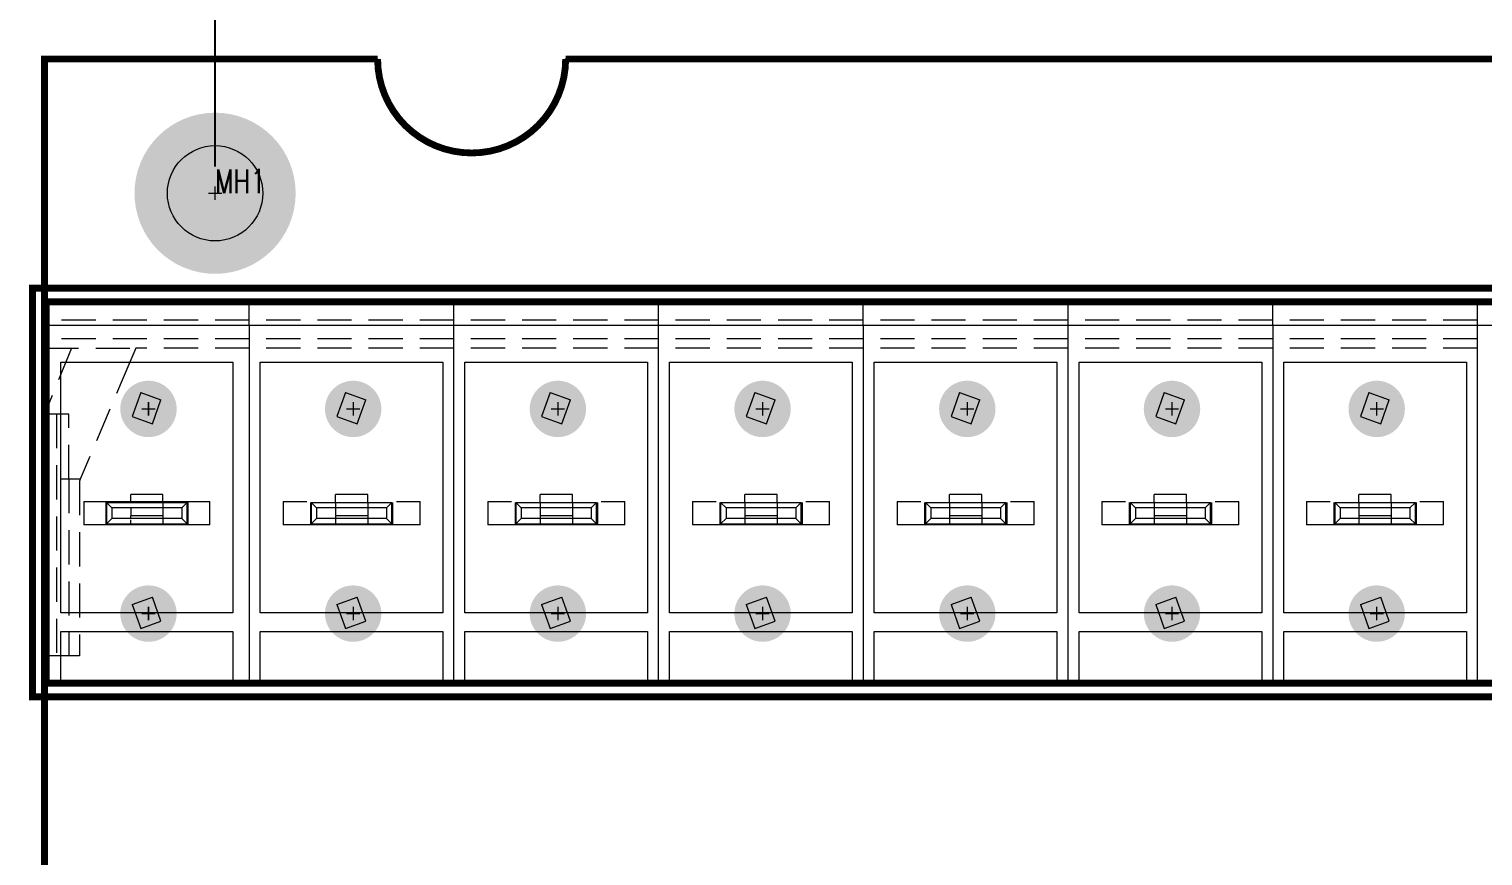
# Model space of a CAD drawing. Header units: millimetres. Extents: x 5 to 1395, y 5 to 415.
# Drawn here: x 962.7 to 1016.8, y 260.9 to 291.7 of the extents above; entities that cross this region are included whole.
import ezdxf

# ---------------------------------------------------------------- set-up
doc = ezdxf.new("R2010")
doc.units = ezdxf.units.MM
doc.header["$PDSIZE"] = -1
doc.linetypes.add('HIDDEN', pattern=[1.905, 1.27, -0.635])
for name, color, linetype in [('BOARD_OUTLINE_00', 2, 'Continuous'), ('DRIL_PLTE_THRU_01', 16, 'Continuous'), ('DRIL_PLTE_THRU_02', 146, 'Continuous'), ('DRIL_PLTE_THRU_03', 56, 'Continuous'), ('DRIL_PLTE_THRU_04', 216, 'Continuous'), ('DRIL_PLTE_THRU_05', 34, 'Continuous'), ('DRIL_PLTE_THRU_06', 96, 'Continuous'), ('DRIL_PLTE_THRU_07', 171, 'Continuous'), ('DRIL_PLTE_THRU_08', 176, 'Continuous'), ('DRIL_SYMBOL', 2, 'Continuous'), ('PADS_BOT', 5, 'Continuous'), ('PADS_INNER', 1, 'Continuous'), ('PADS_TOP', 1, 'Continuous'), ('PART_NAME_01', 1, 'Continuous'), ('PART_TOP_2DLINE_26', 5, 'Continuous'), ('PART_TOP_2DLINE_27', 5, 'Continuous')]:
    doc.layers.add(name, color=color, linetype=linetype)
doc.styles.add('W0$127', font='simplex', dxfattribs={"width": 0.75})
doc.dimstyles.new('ISO-25', dxfattribs={"dimtxt": 2.5, "dimasz": 2.5, "dimexe": 1.25, "dimexo": 0.625, "dimtad": 1, "dimtxsty": 'Standard', "dimcen": 2.5, "dimadec": 0, "dimazin": 0, "dimtfac": 1, "dimtmove": 0, "dimatfit": 3, "dimfxl": 0, "dimarcsym": 0})

# ---------------------------------------------------------------- blocks, each defined once
blk = doc.blocks.new('BOARD_30802')
at = {"layer": 'BOARD_OUTLINE_00', "const_width": 0.254}
blk.add_lwpolyline([(292.4, 279.4), (139.4, 279.4, -1), (132.4, 279.4), (19.4, 279.4, -1), (12.4, 279.4), (0, 279.4), (0, 218.93), (2, 218.93, -1), (2, 211.93), (0, 211.93), (0, 63), (2, 63, -1), (2, 56), (0, 56), (0, 0), (431.8, 0)], format="xyb", dxfattribs=at)
blk = doc.blocks.new('SMOOTH_0$254')
at = {"const_width": 0.127}
blk.add_lwpolyline([(-0.0635, 0, 1), (0.0635, 0, 1)], format="xyb", close=True, dxfattribs=at)
blk = doc.blocks.new('PART_BODY_TOP_13')
at = {"layer": 'PART_TOP_2DLINE_26', "const_width": 0.254}
blk.add_lwpolyline([(53.6702, -8.4836), (-54.0258, -8.4836), (-54.0258, 6.731), (53.6702, 6.731)], close=True, dxfattribs=at)
at = {"layer": 'PART_TOP_2DLINE_27', "const_width": 0.254}
blk.add_lwpolyline([(53.1622, -7.9756), (-53.5178, -7.9756), (-53.5178, 6.223), (53.1622, 6.223)], close=True, dxfattribs=at)
at = {"layer": 'PART_TOP_2DLINE_26'}
for p in [(53.6702, 6.731), (53.6702, -8.4836)]:
    blk.add_blockref('SMOOTH_0$254', p, dxfattribs=at)
at = {"layer": 'PART_TOP_2DLINE_27'}
for p in [(53.1622, 6.223), (53.1622, -7.9756)]:
    blk.add_blockref('SMOOTH_0$254', p, dxfattribs=at)
blk = doc.blocks.new('DRIL_SYMBOL_1$6')
at = {"layer": 'DRIL_SYMBOL', "const_width": 0.0508}
for points in [[(-0.254, 0), (0.254, 0)], [(0, -0.254), (0, 0.254)]]:
    blk.add_lwpolyline(points, dxfattribs=at)
blk = doc.blocks.new('DRIL_HOLE_1$6')
at = {"const_width": 0.8}
blk.add_lwpolyline([(-0.4, 0, 1), (0.4, 0, 1)], format="xyb", close=True, dxfattribs=at)
blk.add_blockref('DRIL_SYMBOL_1$6', (0, 0))
blk = doc.blocks.new('PAD_16')
at = {"const_width": 1.05}
blk.add_lwpolyline([(0, -0.525, 1), (0, 0.525, 1)], format="xyb", close=True, dxfattribs=at)
blk = doc.blocks.new('STK_TOP_89')
at = {"layer": 'DRIL_PLTE_THRU_01'}
blk.add_blockref('DRIL_HOLE_1$6', (0, 0), dxfattribs=at)
at = {"layer": 'DRIL_PLTE_THRU_02'}
blk.add_blockref('DRIL_HOLE_1$6', (0, 0), dxfattribs=at)
at = {"layer": 'DRIL_PLTE_THRU_03'}
blk.add_blockref('DRIL_HOLE_1$6', (0, 0), dxfattribs=at)
at = {"layer": 'DRIL_PLTE_THRU_04'}
blk.add_blockref('DRIL_HOLE_1$6', (0, 0), dxfattribs=at)
at = {"layer": 'DRIL_PLTE_THRU_05'}
blk.add_blockref('DRIL_HOLE_1$6', (0, 0), dxfattribs=at)
at = {"layer": 'DRIL_PLTE_THRU_06'}
blk.add_blockref('DRIL_HOLE_1$6', (0, 0), dxfattribs=at)
at = {"layer": 'DRIL_PLTE_THRU_07'}
blk.add_blockref('DRIL_HOLE_1$6', (0, 0), dxfattribs=at)
at = {"layer": 'DRIL_PLTE_THRU_08'}
blk.add_blockref('DRIL_HOLE_1$6', (0, 0), dxfattribs=at)
at = {"layer": 'PADS_BOT'}
blk.add_blockref('PAD_16', (0, 0), dxfattribs=at)
at = {"layer": 'PADS_INNER'}
blk.add_blockref('PAD_16', (0, 0), dxfattribs=at)
at = {"layer": 'PADS_TOP'}
blk.add_blockref('PAD_16', (0, 0), dxfattribs=at)
blk = doc.blocks.new('SYM_TOP_15')
for name, p in [('PART_BODY_TOP_13', (0, 0)), ('STK_TOP_89', (3.6322, 3.6322)), ('STK_TOP_89', (11.2522, 3.6322)), ('STK_TOP_89', (18.8722, 3.6322)), ('STK_TOP_89', (26.4922, 3.6322)), ('STK_TOP_89', (34.1122, 3.6322)), ('STK_TOP_89', (41.7322, 3.6322)), ('STK_TOP_89', (49.3522, 3.6322)), ('STK_TOP_89', (3.6322, -3.9878)), ('STK_TOP_89', (11.2522, -3.9878)), ('STK_TOP_89', (18.8722, -3.9878)), ('STK_TOP_89', (26.4922, -3.9878)), ('STK_TOP_89', (34.1122, -3.9878)), ('STK_TOP_89', (41.7322, -3.9878)), ('STK_TOP_89', (49.3522, -3.9878))]:
    blk.add_blockref(name, p)
blk = doc.blocks.new('PART_TOP_100')
blk.add_blockref('SYM_TOP_15', (0, 0))
blk = doc.blocks.new('DRIL_SYMBOL_3$5')
at = {"layer": 'DRIL_SYMBOL', "const_width": 0.0508}
for points in [[(-0.254, 0), (0.254, 0)], [(0, -0.254), (0, 0.254)]]:
    blk.add_lwpolyline(points, dxfattribs=at)
blk = doc.blocks.new('DRIL_HOLE_3$5')
at = {"const_width": 1.75}
blk.add_lwpolyline([(-0.875, 0, 1), (0.875, 0, 1)], format="xyb", close=True, dxfattribs=at)
blk.add_blockref('DRIL_SYMBOL_3$5', (0, 0))
blk = doc.blocks.new('PAD_26')
at = {"const_width": 3}
blk.add_lwpolyline([(0, -1.5, 1), (0, 1.5, 1)], format="xyb", close=True, dxfattribs=at)
blk = doc.blocks.new('STK_TOP_206')
at = {"layer": 'DRIL_PLTE_THRU_01'}
blk.add_blockref('DRIL_HOLE_3$5', (0, 0), dxfattribs=at)
at = {"layer": 'DRIL_PLTE_THRU_02'}
blk.add_blockref('DRIL_HOLE_3$5', (0, 0), dxfattribs=at)
at = {"layer": 'DRIL_PLTE_THRU_03'}
blk.add_blockref('DRIL_HOLE_3$5', (0, 0), dxfattribs=at)
at = {"layer": 'DRIL_PLTE_THRU_04'}
blk.add_blockref('DRIL_HOLE_3$5', (0, 0), dxfattribs=at)
at = {"layer": 'DRIL_PLTE_THRU_05'}
blk.add_blockref('DRIL_HOLE_3$5', (0, 0), dxfattribs=at)
at = {"layer": 'DRIL_PLTE_THRU_06'}
blk.add_blockref('DRIL_HOLE_3$5', (0, 0), dxfattribs=at)
at = {"layer": 'DRIL_PLTE_THRU_07'}
blk.add_blockref('DRIL_HOLE_3$5', (0, 0), dxfattribs=at)
at = {"layer": 'DRIL_PLTE_THRU_08'}
blk.add_blockref('DRIL_HOLE_3$5', (0, 0), dxfattribs=at)
at = {"layer": 'PADS_BOT'}
blk.add_blockref('PAD_26', (0, 0), dxfattribs=at)
at = {"layer": 'PADS_INNER'}
blk.add_blockref('PAD_26', (0, 0), dxfattribs=at)
at = {"layer": 'PADS_TOP'}
blk.add_blockref('PAD_26', (0, 0), dxfattribs=at)
blk = doc.blocks.new('SYM_TOP_19')
blk.add_blockref('STK_TOP_206', (0, 0))
blk = doc.blocks.new('PART_TOP_351')
blk.add_blockref('SYM_TOP_19', (0, 0))
at = {"layer": 'PART_NAME_01', "style": 'W0$127', "width": 0.75}
blk.add_text('MH1', height=0.889, dxfattribs=at).set_placement((0, 0))
blk = doc.blocks.new('q')
for name, p in [('BOARD_30802', (963.245, 11.209)), ('PART_TOP_351', (969.595, 285.609))]:
    blk.add_blockref(name, p)
at = {"rotation": 180}
blk.add_blockref('PART_TOP_100', (1016.468, 273.592), dxfattribs=at)
blk = doc.blocks.new('*D230')
at = {"color": 0, "lineweight": -2}
for p, q in [((969.595, 286.609), (969.595, 307.072)), ((1257.145, 291.679), (1257.145, 307.072)), ((972.897, 306.072), (1253.843, 306.072))]:
    blk.add_line(p, q, dxfattribs=at)
at = {"color": 0}
for points in [[(972.897, 306.622), (972.897, 305.521), (969.595, 306.072)], [(1253.843, 306.622), (1253.843, 305.521), (1257.145, 306.072)]]:
    blk.add_solid(points, dxfattribs=at)
at = {"layer": 'Defpoints', "color": 0}
for p in [(1257.145, 306.072), (1257.145, 290.679), (969.595, 285.609)]:
    blk.add_point(p, dxfattribs=at)
at = {"color": 0, "insert": (1113.37, 309.637), "char_height": 3.5, "attachment_point": 5}
blk.add_mtext('287,550', dxfattribs=at)
blk = doc.blocks.new('*D231')
at = {"color": 0, "lineweight": -2}
for p, q in [((969.595, 286.609), (969.595, 323.77)), ((1257.145, 181.679), (1257.145, 323.77)), ((1253.843, 322.77), (972.897, 322.77))]:
    blk.add_line(p, q, dxfattribs=at)
at = {"color": 0}
for points in [[(972.897, 323.321), (972.897, 322.22), (969.595, 322.77)], [(1253.843, 323.321), (1253.843, 322.22), (1257.145, 322.77)]]:
    blk.add_solid(points, dxfattribs=at)
at = {"layer": 'Defpoints', "color": 0}
for p in [(969.595, 322.77), (969.595, 285.609), (1257.145, 180.679)]:
    blk.add_point(p, dxfattribs=at)
at = {"color": 0, "insert": (1113.37, 326.336), "char_height": 3.5, "attachment_point": 5}
blk.add_mtext('287,550', dxfattribs=at)

msp = doc.modelspace()

# ---------------------------------------------------------------- linework, layer by layer
at = {"color": 7, "linetype": 'Continuous', "lineweight": 15}
for p, q in [((975.6455, 290.6088), (963.2448, 290.6088)), ((963.2448, 290.6088), (963.2448, 281.5888)), ((1095.6455, 290.6088), (982.6441, 290.6088)), ((963.2448, 281.5888), (970.8648, 281.5888)), ((963.2448, 280.6888), (963.2448, 281.5888)), ((970.8648, 281.5888), (978.4848, 281.5888)), ((970.8648, 280.6888), (970.8648, 281.5888)), ((978.4848, 280.6888), (978.4848, 281.5888)), ((978.4848, 281.5888), (986.1048, 281.5888)), ((986.1048, 280.6888), (986.1048, 281.5888)), ((986.1048, 281.5888), (993.7248, 281.5888)), ((993.7248, 281.5888), (1001.3448, 281.5888)), ((993.7248, 280.6888), (993.7248, 281.5888)), ((1001.3448, 280.6888), (1001.3448, 281.5888)), ((1001.3448, 281.5888), (1008.9648, 281.5888)), ((1008.9648, 281.5888), (1016.5848, 281.5888)), ((1008.9648, 280.6888), (1008.9648, 281.5888)), ((1016.5848, 280.6888), (1016.5848, 281.5888)), ((1016.5848, 281.5888), (1024.2048, 281.5888)), ((970.8648, 280.6888), (963.2448, 280.6888)), ((963.2448, 280.6888), (963.2448, 267.3888)), ((970.8648, 280.6888), (970.8648, 267.3888)), ((978.4848, 280.6888), (970.8648, 280.6888)), ((978.4848, 267.3888), (978.4848, 280.6888)), ((986.1048, 280.6888), (978.4848, 280.6888)), ((986.1048, 267.3888), (986.1048, 280.6888)), ((993.7248, 280.6888), (986.1048, 280.6888)), ((1001.3448, 280.6888), (993.7248, 280.6888)), ((993.7248, 280.6888), (993.7248, 267.3888)), ((1001.3448, 267.3888), (1001.3448, 280.6888)), ((1008.9648, 280.6888), (1001.3448, 280.6888)), ((1008.9648, 280.6888), (1008.9648, 267.3888)), ((1016.5848, 280.6888), (1008.9648, 280.6888)), ((1016.5848, 267.3888), (1016.5848, 280.6888)), ((1024.2048, 280.6888), (1016.5848, 280.6888)), ((963.8548, 279.3188), (970.2548, 279.3188)), ((963.8548, 269.9888), (963.8548, 279.3188)), ((970.2548, 279.3188), (970.2548, 269.9888)), ((971.2748, 269.9888), (971.2748, 279.3188)), ((971.2748, 279.3188), (978.0748, 279.3188)), ((978.0748, 279.3188), (978.0748, 269.9888)), ((978.8948, 269.9888), (978.8948, 279.3188)), ((978.8948, 279.3188), (985.6948, 279.3188)), ((985.6948, 279.3188), (985.6948, 269.9888)), ((986.5148, 279.3188), (993.3148, 279.3188)), ((986.5148, 269.9888), (986.5148, 279.3188)), ((993.3148, 279.3188), (993.3148, 269.9888)), ((994.1348, 279.3188), (1000.9348, 279.3188)), ((994.1348, 269.9888), (994.1348, 279.3188)), ((1000.9348, 279.3188), (1000.9348, 269.9888)), ((1001.7548, 279.3188), (1008.5548, 279.3188)), ((1001.7548, 269.9888), (1001.7548, 279.3188)), ((1008.5548, 279.3188), (1008.5548, 269.9888)), ((1009.3748, 279.3188), (1016.1748, 279.3188)), ((1009.3748, 269.9888), (1009.3748, 279.3188)), ((1016.1748, 279.3188), (1016.1748, 269.9888)), ((967.6548, 274.398), (966.4548, 274.398)), ((966.4548, 274.0988), (966.4548, 274.398)), ((967.6548, 274.0988), (967.6548, 274.398)), ((975.2748, 274.398), (974.0748, 274.398)), ((974.0748, 274.0988), (974.0748, 274.398)), ((975.2748, 274.0988), (975.2748, 274.398)), ((982.8948, 274.398), (981.6948, 274.398)), ((981.6948, 274.0988), (981.6948, 274.398)), ((982.8948, 274.0988), (982.8948, 274.398)), ((990.5148, 274.398), (989.3148, 274.398)), ((989.3148, 274.0988), (989.3148, 274.398)), ((990.5148, 274.0988), (990.5148, 274.398)), ((998.1348, 274.398), (996.9348, 274.398)), ((996.9348, 274.0988), (996.9348, 274.398)), ((998.1348, 274.0988), (998.1348, 274.398)), ((1005.7548, 274.398), (1004.5548, 274.398)), ((1004.5548, 274.0988), (1004.5548, 274.398)), ((1005.7548, 274.0988), (1005.7548, 274.398)), ((1013.3748, 274.398), (1012.1748, 274.398)), ((1012.1748, 274.0988), (1012.1748, 274.398)), ((1013.3748, 274.0988), (1013.3748, 274.398)), ((964.7048, 274.1388), (966.4548, 274.1388)), ((964.7048, 274.1388), (964.7048, 273.2588)), ((965.5248, 274.0988), (965.5248, 273.2988)), ((965.5548, 274.0988), (965.5248, 274.0988)), ((965.7548, 273.8988), (965.5548, 274.0988)), ((965.5548, 274.0988), (968.5548, 274.0988)), ((965.5548, 274.0988), (965.5548, 273.2988)), ((968.3548, 273.8988), (965.7548, 273.8988)), ((965.7548, 273.8988), (965.7548, 273.4988)), ((967.6548, 274.1388), (969.4048, 274.1388)), ((968.5548, 274.0988), (968.3548, 273.8988)), ((968.3548, 273.8988), (968.3548, 273.4988)), ((968.5548, 273.2988), (968.5548, 274.0988)), ((968.5548, 274.0988), (968.5848, 274.0988)), ((968.5848, 274.0988), (968.5848, 273.2988)), ((969.4048, 273.2588), (969.4048, 274.1388)), ((972.1248, 274.1388), (973.0044, 274.1388)), ((972.1248, 274.1388), (972.1248, 273.2588)), ((973.1448, 274.0988), (973.1448, 273.2988)), ((973.3748, 273.8988), (973.1748, 274.0988)), ((973.1748, 274.0988), (976.1748, 274.0988)), ((973.1748, 274.0988), (973.1748, 273.2988)), ((975.9748, 273.8988), (973.3748, 273.8988)), ((973.3748, 273.8988), (973.3748, 273.4988)), ((976.1748, 274.0988), (975.9748, 273.8988)), ((975.9748, 273.8988), (975.9748, 273.4988)), ((976.1748, 273.2988), (976.1748, 274.0988)), ((976.2048, 274.0988), (976.2048, 273.2988)), ((976.3452, 274.1388), (977.2248, 274.1388)), ((977.2248, 273.2588), (977.2248, 274.1388)), ((979.7448, 274.1388), (980.6244, 274.1388)), ((979.7448, 274.1388), (979.7448, 273.2588)), ((980.7648, 274.0988), (980.7648, 273.2988)), ((980.9948, 273.8988), (980.7948, 274.0988)), ((980.7948, 274.0988), (983.7948, 274.0988)), ((980.7948, 274.0988), (980.7948, 273.2988)), ((983.5948, 273.8988), (980.9948, 273.8988)), ((980.9948, 273.8988), (980.9948, 273.4988)), ((983.7948, 274.0988), (983.5948, 273.8988)), ((983.5948, 273.8988), (983.5948, 273.4988)), ((983.7948, 273.2988), (983.7948, 274.0988)), ((983.8248, 274.0988), (983.8248, 273.2988)), ((983.9652, 274.1388), (984.8448, 274.1388)), ((984.8448, 273.2588), (984.8448, 274.1388)), ((987.3648, 274.1388), (988.2444, 274.1388)), ((987.3648, 274.1388), (987.3648, 273.2588)), ((988.3848, 274.0988), (988.3848, 273.2988)), ((988.6148, 273.8988), (988.4148, 274.0988)), ((988.4148, 274.0988), (991.4148, 274.0988)), ((988.4148, 274.0988), (988.4148, 273.2988)), ((991.2148, 273.8988), (988.6148, 273.8988)), ((988.6148, 273.8988), (988.6148, 273.4988)), ((991.4148, 274.0988), (991.2148, 273.8988)), ((991.2148, 273.8988), (991.2148, 273.4988)), ((991.4148, 273.2988), (991.4148, 274.0988)), ((991.4448, 274.0988), (991.4448, 273.2988)), ((991.5852, 274.1388), (992.4648, 274.1388)), ((992.4648, 273.2588), (992.4648, 274.1388)), ((994.9848, 274.1388), (995.8644, 274.1388)), ((994.9848, 274.1388), (994.9848, 273.2588)), ((996.0048, 274.0988), (996.0048, 273.2988)), ((996.2348, 273.8988), (996.0348, 274.0988)), ((996.0348, 274.0988), (999.0348, 274.0988)), ((996.0348, 274.0988), (996.0348, 273.2988)), ((998.8348, 273.8988), (996.2348, 273.8988)), ((996.2348, 273.8988), (996.2348, 273.4988)), ((999.0348, 274.0988), (998.8348, 273.8988)), ((998.8348, 273.8988), (998.8348, 273.4988)), ((999.0348, 273.2988), (999.0348, 274.0988)), ((999.0648, 274.0988), (999.0648, 273.2988)), ((999.2052, 274.1388), (1000.0848, 274.1388)), ((1000.0848, 273.2588), (1000.0848, 274.1388)), ((1002.6048, 274.1388), (1003.4844, 274.1388)), ((1002.6048, 274.1388), (1002.6048, 273.2588)), ((1003.6248, 274.0988), (1003.6248, 273.2988)), ((1003.8548, 273.8988), (1003.6548, 274.0988)), ((1003.6548, 274.0988), (1006.6548, 274.0988)), ((1003.6548, 274.0988), (1003.6548, 273.2988)), ((1006.4548, 273.8988), (1003.8548, 273.8988)), ((1003.8548, 273.8988), (1003.8548, 273.4988)), ((1006.6548, 274.0988), (1006.4548, 273.8988)), ((1006.4548, 273.8988), (1006.4548, 273.4988)), ((1006.6548, 273.2988), (1006.6548, 274.0988)), ((1006.6848, 274.0988), (1006.6848, 273.2988)), ((1006.8252, 274.1388), (1007.7048, 274.1388)), ((1007.7048, 273.2588), (1007.7048, 274.1388)), ((1010.2248, 274.1388), (1011.1044, 274.1388)), ((1010.2248, 274.1388), (1010.2248, 273.2588)), ((1011.2448, 274.0988), (1011.2448, 273.2988)), ((1011.4748, 273.8988), (1011.2748, 274.0988)), ((1011.2748, 274.0988), (1014.2748, 274.0988)), ((1011.2748, 274.0988), (1011.2748, 273.2988)), ((1014.0748, 273.8988), (1011.4748, 273.8988)), ((1011.4748, 273.8988), (1011.4748, 273.4988)), ((1014.2748, 274.0988), (1014.0748, 273.8988)), ((1014.0748, 273.8988), (1014.0748, 273.4988)), ((1014.2748, 273.2988), (1014.2748, 274.0988)), ((1014.3048, 274.0988), (1014.3048, 273.2988)), ((1014.4452, 274.1388), (1015.3248, 274.1388)), ((1015.3248, 273.2588), (1015.3248, 274.1388)), ((965.7548, 273.4988), (965.5548, 273.2988)), ((968.3548, 273.4988), (965.7548, 273.4988)), ((968.5548, 273.2988), (968.3548, 273.4988)), ((973.3748, 273.4988), (973.1748, 273.2988)), ((975.9748, 273.4988), (973.3748, 273.4988)), ((976.1748, 273.2988), (975.9748, 273.4988)), ((980.9948, 273.4988), (980.7948, 273.2988)), ((983.5948, 273.4988), (980.9948, 273.4988)), ((983.7948, 273.2988), (983.5948, 273.4988)), ((988.6148, 273.4988), (988.4148, 273.2988)), ((991.2148, 273.4988), (988.6148, 273.4988)), ((991.4148, 273.2988), (991.2148, 273.4988)), ((996.2348, 273.4988), (996.0348, 273.2988)), ((998.8348, 273.4988), (996.2348, 273.4988)), ((999.0348, 273.2988), (998.8348, 273.4988)), ((1003.8548, 273.4988), (1003.6548, 273.2988)), ((1006.4548, 273.4988), (1003.8548, 273.4988)), ((1006.6548, 273.2988), (1006.4548, 273.4988)), ((1011.4748, 273.4988), (1011.2748, 273.2988)), ((1014.0748, 273.4988), (1011.4748, 273.4988)), ((1014.2748, 273.2988), (1014.0748, 273.4988)), ((969.4048, 273.2588), (964.7048, 273.2588)), ((965.5248, 273.2988), (965.5548, 273.2988)), ((965.5548, 273.2988), (968.5548, 273.2988)), ((968.5548, 273.2988), (968.5848, 273.2988)), ((977.2248, 273.2588), (972.1248, 273.2588)), ((973.1448, 273.2988), (973.1748, 273.2988)), ((973.1748, 273.2988), (976.1748, 273.2988)), ((976.1748, 273.2988), (976.2048, 273.2988)), ((984.8448, 273.2588), (979.7448, 273.2588)), ((980.7648, 273.2988), (980.7948, 273.2988)), ((980.7948, 273.2988), (983.7948, 273.2988)), ((983.7948, 273.2988), (983.8248, 273.2988)), ((992.4648, 273.2588), (987.3648, 273.2588)), ((988.3848, 273.2988), (988.4148, 273.2988)), ((988.4148, 273.2988), (991.4148, 273.2988)), ((991.4148, 273.2988), (991.4448, 273.2988)), ((1000.0848, 273.2588), (994.9848, 273.2588)), ((996.0048, 273.2988), (996.0348, 273.2988)), ((996.0348, 273.2988), (999.0348, 273.2988)), ((999.0348, 273.2988), (999.0648, 273.2988)), ((1007.7048, 273.2588), (1002.6048, 273.2588)), ((1003.6248, 273.2988), (1003.6548, 273.2988)), ((1003.6548, 273.2988), (1006.6548, 273.2988)), ((1006.6548, 273.2988), (1006.6848, 273.2988)), ((1015.3248, 273.2588), (1010.2248, 273.2588)), ((1011.2448, 273.2988), (1011.2748, 273.2988)), ((1011.2748, 273.2988), (1014.2748, 273.2988)), ((1014.2748, 273.2988), (1014.3048, 273.2988)), ((970.2548, 269.9888), (963.8548, 269.9888)), ((978.0748, 269.9888), (971.2748, 269.9888)), ((985.6948, 269.9888), (978.8948, 269.9888)), ((993.3148, 269.9888), (986.5148, 269.9888)), ((1000.9348, 269.9888), (994.1348, 269.9888)), ((1008.5548, 269.9888), (1001.7548, 269.9888)), ((1016.1748, 269.9888), (1009.3748, 269.9888)), ((963.8548, 269.2888), (970.2548, 269.2888)), ((963.8548, 267.3888), (963.8548, 269.2888)), ((970.2548, 269.2888), (970.2548, 267.3888)), ((971.2748, 267.3888), (971.2748, 269.2888)), ((971.2748, 269.2888), (978.0748, 269.2888)), ((978.0748, 269.2888), (978.0748, 267.3888)), ((978.8948, 267.3888), (978.8948, 269.2888)), ((978.8948, 269.2888), (985.6948, 269.2888)), ((985.6948, 269.2888), (985.6948, 267.3888)), ((986.5148, 269.2888), (993.3148, 269.2888)), ((986.5148, 267.3888), (986.5148, 269.2888)), ((993.3148, 269.2888), (993.3148, 267.3888)), ((994.1348, 269.2888), (1000.9348, 269.2888)), ((994.1348, 267.3888), (994.1348, 269.2888)), ((1000.9348, 269.2888), (1000.9348, 267.3888)), ((1001.7548, 269.2888), (1008.5548, 269.2888)), ((1001.7548, 267.3888), (1001.7548, 269.2888)), ((1008.5548, 269.2888), (1008.5548, 267.3888)), ((1009.3748, 269.2888), (1016.1748, 269.2888)), ((1009.3748, 267.3888), (1009.3748, 269.2888)), ((1016.1748, 269.2888), (1016.1748, 267.3888)), ((963.2448, 267.3888), (963.8548, 267.3888)), ((963.2448, 267.3888), (963.2448, 230.1388)), ((970.2548, 267.3888), (963.8548, 267.3888)), ((970.2548, 267.3888), (970.8648, 267.3888)), ((970.8648, 267.3888), (971.2748, 267.3888)), ((978.0748, 267.3888), (971.2748, 267.3888)), ((978.0748, 267.3888), (978.4848, 267.3888)), ((978.4848, 267.3888), (978.8948, 267.3888)), ((985.6948, 267.3888), (978.8948, 267.3888)), ((985.6948, 267.3888), (986.1048, 267.3888)), ((986.1048, 267.3888), (986.5148, 267.3888)), ((993.3148, 267.3888), (986.5148, 267.3888)), ((993.3148, 267.3888), (993.7248, 267.3888)), ((993.7248, 267.3888), (994.1348, 267.3888)), ((1000.9348, 267.3888), (994.1348, 267.3888)), ((1000.9348, 267.3888), (1001.3448, 267.3888)), ((1001.3448, 267.3888), (1001.7548, 267.3888)), ((1008.5548, 267.3888), (1001.7548, 267.3888)), ((1008.5548, 267.3888), (1008.9648, 267.3888)), ((1008.9648, 267.3888), (1009.3748, 267.3888)), ((1016.1748, 267.3888), (1009.3748, 267.3888)), ((1016.1748, 267.3888), (1016.5848, 267.3888)), ((1016.5848, 267.3888), (1016.9948, 267.3888))]:
    msp.add_line(p, q, dxfattribs=at)
at = {"color": 7, "linetype": 'HIDDEN', "lineweight": 0}
for p, q in [((970.8648, 280.8888), (963.2448, 280.8888)), ((978.4848, 280.8888), (970.8648, 280.8888)), ((986.1048, 280.8888), (978.4848, 280.8888)), ((993.7248, 280.8888), (986.1048, 280.8888)), ((1001.3448, 280.8888), (993.7248, 280.8888)), ((1008.9648, 280.8888), (1001.3448, 280.8888)), ((1016.5848, 280.8888), (1008.9648, 280.8888)), ((1024.2048, 280.8888), (1016.5848, 280.8888)), ((970.8648, 280.1888), (963.2448, 280.1888)), ((963.2448, 279.8388), (966.6448, 279.8388)), ((964.2448, 279.8388), (963.2448, 277.3888)), ((966.6448, 279.8388), (966.4241, 279.3188)), ((970.8648, 279.8388), (966.6448, 279.8388)), ((978.4848, 280.1888), (970.8648, 280.1888)), ((978.4848, 279.8388), (970.8648, 279.8388)), ((986.1048, 280.1888), (978.4848, 280.1888)), ((986.1048, 279.8388), (978.4848, 279.8388)), ((993.7248, 280.1888), (986.1048, 280.1888)), ((993.7248, 279.8388), (986.1048, 279.8388)), ((1001.3448, 280.1888), (993.7248, 280.1888)), ((1001.3448, 279.8388), (993.7248, 279.8388)), ((1008.9648, 280.1888), (1001.3448, 280.1888)), ((1008.9648, 279.8388), (1001.3448, 279.8388)), ((1016.5848, 280.1888), (1008.9648, 280.1888)), ((1016.5848, 279.8388), (1008.9648, 279.8388)), ((1024.2048, 280.1888), (1016.5848, 280.1888)), ((1024.2048, 279.8388), (1016.5848, 279.8388)), ((966.4241, 279.3188), (964.5776, 274.9688)), ((966.8271, 278.1895), (966.51, 277.294)), ((966.8271, 278.1895), (967.5812, 277.9224)), ((974.4471, 278.1895), (974.13, 277.294)), ((974.4471, 278.1895), (975.2012, 277.9224)), ((982.0671, 278.1895), (981.75, 277.294)), ((982.0671, 278.1895), (982.8212, 277.9224)), ((989.6871, 278.1895), (989.37, 277.294)), ((989.6871, 278.1895), (990.4412, 277.9224)), ((997.3071, 278.1895), (996.99, 277.294)), ((997.3071, 278.1895), (998.0612, 277.9224)), ((1004.9271, 278.1895), (1004.61, 277.294)), ((1004.9271, 278.1895), (1005.6812, 277.9224)), ((1012.5471, 278.1895), (1012.23, 277.294)), ((1012.5471, 278.1895), (1013.3012, 277.9224)), ((967.2641, 277.0269), (967.5812, 277.9224)), ((974.8841, 277.0269), (975.2012, 277.9224)), ((982.5041, 277.0269), (982.8212, 277.9224)), ((990.1241, 277.0269), (990.4412, 277.9224)), ((997.7441, 277.0269), (998.0612, 277.9224)), ((1005.3641, 277.0269), (1005.6812, 277.9224)), ((1012.9841, 277.0269), (1013.3012, 277.9224)), ((963.8548, 277.3888), (963.2448, 277.3888)), ((963.6948, 277.3888), (963.6948, 268.3888)), ((964.1448, 277.3888), (963.8548, 277.3888)), ((964.1448, 274.9688), (964.1448, 277.3888)), ((966.51, 277.294), (967.2641, 277.0269)), ((974.13, 277.294), (974.8841, 277.0269)), ((981.75, 277.294), (982.5041, 277.0269)), ((989.37, 277.294), (990.1241, 277.0269)), ((996.99, 277.294), (997.7441, 277.0269)), ((1004.61, 277.294), (1005.3641, 277.0269)), ((1012.23, 277.294), (1012.9841, 277.0269)), ((964.1448, 274.9688), (963.8548, 274.9688)), ((964.1448, 274.9688), (964.1448, 268.3888)), ((964.5776, 274.9688), (964.1448, 274.9688)), ((964.5776, 274.9688), (964.5448, 274.8915)), ((964.5448, 274.8915), (964.5448, 268.3888)), ((966.4548, 274.1388), (967.6548, 274.1388)), ((966.4548, 273.8838), (966.4548, 273.5988)), ((967.6548, 274.0988), (967.6548, 273.2988)), ((974.0748, 274.0988), (974.0748, 273.2988)), ((975.2748, 274.0988), (975.2748, 273.2988)), ((981.6948, 274.0988), (981.6948, 273.2988)), ((982.8948, 274.0988), (982.8948, 273.2988)), ((989.3148, 274.0988), (989.3148, 273.2988)), ((990.5148, 274.0988), (990.5148, 273.2988)), ((996.9348, 274.0988), (996.9348, 273.2988)), ((998.1348, 274.0988), (998.1348, 273.2988)), ((1004.5548, 274.0988), (1004.5548, 273.2988)), ((1005.7548, 274.0988), (1005.7548, 273.2988)), ((1012.1748, 274.0988), (1012.1748, 273.2988)), ((1013.3748, 274.0988), (1013.3748, 273.2988)), ((967.6548, 273.5988), (966.4548, 273.5988)), ((966.4548, 273.4192), (966.4548, 273.4567)), ((966.4548, 273.2988), (966.4548, 273.4192)), ((975.2748, 273.5988), (974.0748, 273.5988)), ((982.8948, 273.5988), (981.6948, 273.5988)), ((990.5148, 273.5988), (989.3148, 273.5988)), ((998.1348, 273.5988), (996.9348, 273.5988)), ((1005.7548, 273.5988), (1004.5548, 273.5988)), ((1013.3748, 273.5988), (1012.1748, 273.5988)), ((966.51, 270.3036), (967.2641, 270.5706)), ((966.51, 270.3036), (966.8271, 269.4081)), ((967.5812, 269.6751), (967.2641, 270.5706)), ((974.13, 270.3036), (974.8841, 270.5706)), ((974.13, 270.3036), (974.4471, 269.4081)), ((975.2012, 269.6751), (974.8841, 270.5706)), ((981.75, 270.3036), (982.5041, 270.5706)), ((981.75, 270.3036), (982.0671, 269.4081)), ((982.8212, 269.6751), (982.5041, 270.5706)), ((989.37, 270.3036), (990.1241, 270.5706)), ((989.37, 270.3036), (989.6871, 269.4081)), ((990.4412, 269.6751), (990.1241, 270.5706)), ((996.99, 270.3036), (997.7441, 270.5706)), ((996.99, 270.3036), (997.3071, 269.4081)), ((998.0612, 269.6751), (997.7441, 270.5706)), ((1004.61, 270.3036), (1005.3641, 270.5706)), ((1004.61, 270.3036), (1004.9271, 269.4081)), ((1005.6812, 269.6751), (1005.3641, 270.5706)), ((1012.23, 270.3036), (1012.9841, 270.5706)), ((1012.23, 270.3036), (1012.5471, 269.4081)), ((1013.3012, 269.6751), (1012.9841, 270.5706)), ((966.8271, 269.4081), (967.5812, 269.6751)), ((974.4471, 269.4081), (975.2012, 269.6751)), ((982.0671, 269.4081), (982.8212, 269.6751)), ((989.6871, 269.4081), (990.4412, 269.6751)), ((997.3071, 269.4081), (998.0612, 269.6751)), ((1004.9271, 269.4081), (1005.6812, 269.6751)), ((1012.5471, 269.4081), (1013.3012, 269.6751)), ((963.6948, 268.3888), (963.2448, 268.3888)), ((964.1448, 268.3888), (963.6948, 268.3888)), ((964.5448, 268.3888), (964.1448, 268.3888))]:
    msp.add_line(p, q, dxfattribs=at)
at = {"color": 7, "linetype": 'HIDDEN', "lineweight": 0, "flags": 128}
for points in [[(968.5548, 274.0988), (968.5548, 274.0988)], [(974.0748, 274.0988), (974.0748, 274.0988)], [(975.2748, 274.0988), (975.2748, 274.0988)], [(976.1748, 274.0988), (976.1748, 274.0988)], [(981.6948, 274.0988), (981.6948, 274.0988)], [(982.8948, 274.0988), (982.8948, 274.0988)], [(983.7948, 274.0988), (983.7948, 274.0988)], [(989.3148, 274.0988), (989.3148, 274.0988)], [(990.5148, 274.0988), (990.5148, 274.0988)], [(991.4148, 274.0988), (991.4148, 274.0988)], [(996.9348, 274.0988), (996.9348, 274.0988)], [(998.1348, 274.0988), (998.1348, 274.0988)], [(999.0348, 274.0988), (999.0348, 274.0988)], [(1004.5548, 274.0988), (1004.5548, 274.0988)], [(1005.7548, 274.0988), (1005.7548, 274.0988)], [(1006.6548, 274.0988), (1006.6548, 274.0988)], [(1012.1748, 274.0988), (1012.1748, 274.0988)], [(1013.3748, 274.0988), (1013.3748, 274.0988)], [(1014.2748, 274.0988), (1014.2748, 274.0988)]]:
    msp.add_lwpolyline(points, dxfattribs=at)
at = {"color": 7, "linetype": 'Continuous', "lineweight": 15}
msp.add_circle((969.5948, 285.6088), 1.775, dxfattribs=at)
msp.add_arc((979.1448, 290.6788), 3.5, 181.14599, 358.85401, dxfattribs=at)
at = {"color": 7, "linetype": 'HIDDEN', "lineweight": 0}
msp.add_open_spline([(966.4548, 273.5029), (966.4548, 273.5156), (966.4548, 273.5736), (966.4548, 273.5876), (966.4548, 273.5986)], degree=3, knots=[0, 0, 0, 0, 0.2183328, 1, 1, 1, 1], dxfattribs=at)

# ---------------------------------------------------------------- block references
msp.add_blockref('q', (0, 0))

# ---------------------------------------------------------------- dimensions: what is measured, and where the dimension line sits
for base, p1, p2, picture, middle in [((969.5948, 322.7702), (1257.1448, 180.6788), (969.5948, 285.6088), '*D231', (1113.3698, 326.3359)), ((1257.1448, 306.0718), (969.5948, 285.6088), (1257.1448, 290.6788), '*D230', (1113.3698, 309.6374))]:
    dim = msp.add_linear_dim(base=base, p1=p1, p2=p2, dimstyle='ISO-25', override={"dimtxt": 3.5, "dimasz": 3.302, "dimexe": 1, "dimexo": 1, "dimgap": 1.524, "dimtih": 1, "dimtoh": 1, "dimdec": 3, "dimzin": 0, "dimadec": 2, "dimtdec": 3, "dimtzin": 0})
    dim.commit()
    dim.dimension.update_dxf_attribs({"geometry": picture, "text_midpoint": middle})

doc.saveas('drawing.dxf')
